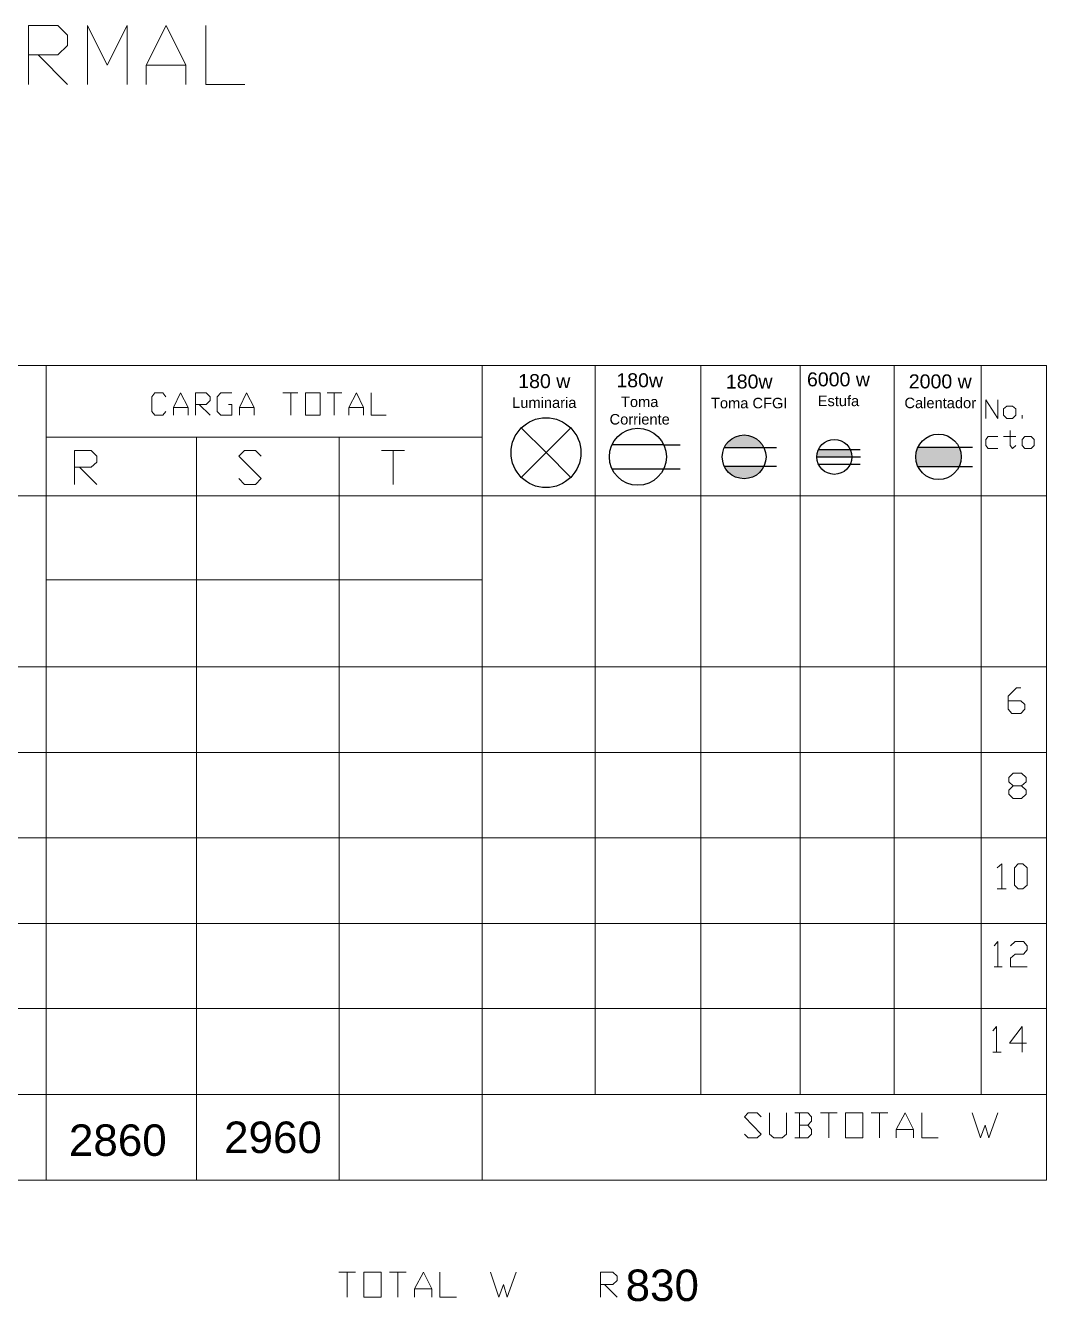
# Model space of a CAD drawing. Header units: metres. Extents: x 0 to 175, y -70 to 21.
# Drawn here: x 165.405 to 168.328, y -11.214 to -7.562 of the extents above; entities that cross this region are included whole.
import ezdxf

# ---------------------------------------------------------------- set-up
doc = ezdxf.new("R2010")
doc.units = ezdxf.units.M
doc.header["$LTSCALE"] = 0.5
for name, color, linetype in [('ENCHUFES', 5, 'Continuous'), ('LUMINARIA', 1, 'Continuous'), ('TABLERO', 7, 'Continuous')]:
    doc.layers.add(name, color=color, linetype=linetype)
doc.styles.get("Standard").update_dxf_attribs({"font": 'arial.ttf'})

# ---------------------------------------------------------------- blocks, each defined once
blk = doc.blocks.new('Tomacorriente')
at = {"layer": 'ENCHUFES'}
for p, q in [((0.0563, 0.0263), (-0.0563, 0.0263)), ((0.0563, 0.0263), (0.0923, 0.0263)), ((-0.0563, -0.0263), (0.0563, -0.0263)), ((0.0563, -0.0263), (0.0923, -0.0263))]:
    blk.add_line(p, q, dxfattribs=at)
blk.add_circle((0, 0), 0.0621, dxfattribs=at)
blk = doc.blocks.new('Toma corriente CFGI 1 Fase')
at = {"layer": 'ENCHUFES', "lineweight": 40}
h = blk.add_hatch(color=256, dxfattribs=at)
h.dxf.hatch_style = 1
h.paths.add_polyline_path([(-0.0453, 0.0211), (0.0453, 0.0211, 0.63707)])
h.paths.add_polyline_path([(0.0453, -0.0211), (-0.0453, -0.0211, 0.63707)])
at = {"layer": 'ENCHUFES'}
for p, q in [((-0.0453, 0.0211), (0.0743, 0.0211)), ((-0.0453, -0.0211), (0.0743, -0.0211))]:
    blk.add_line(p, q, dxfattribs=at)
blk.add_circle((0, 0), 0.05, dxfattribs=at)
blk = doc.blocks.new('Tomacorriente de dos fases con neutro (208V)')
at = {"layer": 'ENCHUFES', "lineweight": 100}
h = blk.add_hatch(color=256, dxfattribs=at)
h.dxf.hatch_style = 1
h.paths.add_polyline_path([(0.0453, 0.0211), (-0.0453, 0.0211, 0.109518), (-0.05, 0), (0.05, 0, 0.109518)])
at = {"layer": 'ENCHUFES'}
for p, q in [((-0.05, 0), (0.0751, 0)), ((-0.0453, 0.0211), (0.0743, 0.0211)), ((-0.0453, -0.0211), (0.0743, -0.0211))]:
    blk.add_line(p, q, dxfattribs=at)
blk.add_circle((0, 0), 0.05, dxfattribs=at)
blk = doc.blocks.new('Lampara')
at = {"layer": 'LUMINARIA'}
for q in [(-0.0707, 0.0707), (0.0707, 0.0707), (-0.0707, -0.0707), (0.0707, -0.0707)]:
    blk.add_line((0, 0), q, dxfattribs=at)
blk.add_circle((0, 0), 0.1, dxfattribs=at)
blk = doc.blocks.new('Tomacorriente de dos fases sin neutro (208v)')
at = {"layer": 'ENCHUFES'}
h = blk.add_hatch(color=256, dxfattribs=at)
h.dxf.hatch_style = 1
h.paths.add_polyline_path([(0.05, 0, 0.109518), (0.0453, 0.0211), (-0.0453, 0.0211, 0.109518), (-0.05, 0, 0.109518), (-0.0453, -0.0211), (0.0453, -0.0211, 0.109518)], flags=17)
h.paths.add_polyline_path([(0.0453, 0.0211), (-0.0453, 0.0211, 0.109518), (-0.05, 0, 0.109518), (-0.0453, -0.0211), (0.0453, -0.0211, 0.109518), (0.05, 0, 0.109518)], flags=17)
h = blk.add_hatch(color=256, dxfattribs=at)
h.dxf.hatch_style = 1
h.paths.add_polyline_path([(0.05, 0, 0.109518), (0.0453, 0.0211), (-0.0453, 0.0211, 0.109518), (-0.05, 0, 0.109518), (-0.0453, -0.0211), (0.0453, -0.0211, 0.109518)])
for p, q in [((-0.0453, 0.0211), (0.0743, 0.0211)), ((-0.0453, -0.0211), (0.0743, -0.0211))]:
    blk.add_line(p, q, dxfattribs=at)
blk.add_circle((0, 0), 0.05, dxfattribs=at)

msp = doc.modelspace()

# ---------------------------------------------------------------- linework, layer by layer
at = {"layer": 'TABLERO', "color": 7, "linetype": 'Continuous', "lineweight": 18, "true_color": 0x000007}
for p, q in [((165.4414, -7.6463), (165.5257, -7.7306)), ((165.751, -7.6756), (165.8646, -7.6756)), ((165.4646, -8.5348), (165.4646, -10.8668)), ((166.7122, -8.5348), (166.7122, -10.8668)), ((167.0364, -8.5348), (167.0364, -10.6213)), ((167.3387, -8.5348), (167.3387, -10.6213)), ((167.6226, -8.5348), (167.6226, -10.6213)), ((167.8919, -8.5348), (167.8919, -10.6213)), ((168.141, -8.5348), (168.141, -10.6213)), ((166.1424, -8.6135), (166.1846, -8.6135)), ((166.1644, -8.6135), (166.1644, -8.6776)), ((166.2688, -8.6135), (166.311, -8.6135)), ((166.289, -8.6135), (166.289, -8.6776)), ((165.8292, -8.6557), (165.8713, -8.6557)), ((165.9024, -8.6465), (165.9336, -8.6776)), ((166.0179, -8.6557), (166.06, -8.6557)), ((166.3311, -8.6557), (166.3732, -8.6557)), ((168.2583, -8.6868), (168.2583, -8.6776)), ((166.7122, -8.7399), (165.4646, -8.7399)), ((165.8951, -8.7399), (165.8951, -10.8668)), ((166.3036, -8.7399), (166.3036, -10.8668)), ((168.2052, -8.7381), (168.24, -8.7381)), ((166.4245, -8.7784), (166.4905, -8.7784)), ((166.4575, -8.7784), (166.4575, -8.8755)), ((165.5599, -8.826), (165.6093, -8.8755)), ((165.1862, -8.9085), (168.3279, -8.9085)), ((166.7112, -9.1483), (165.4646, -9.1483)), ((165.1862, -9.3976), (168.3279, -9.3976)), ((165.1862, -9.6431), (168.3279, -9.6431)), ((165.1862, -9.8867), (168.3279, -9.8867)), ((168.1868, -10.0333), (168.2125, -10.0333)), ((165.1862, -10.1322), (168.3279, -10.1322)), ((168.1777, -10.2568), (168.2015, -10.2568)), ((165.1862, -10.3758), (168.3279, -10.3758)), ((168.174, -10.5004), (168.1978, -10.5004)), ((165.1862, -10.6213), (168.3279, -10.6213)), ((167.6208, -10.6744), (167.6208, -10.7459)), ((167.6812, -10.6744), (167.7289, -10.6744)), ((167.705, -10.6744), (167.705, -10.7459)), ((167.826, -10.6744), (167.8736, -10.6744)), ((167.8498, -10.6744), (167.8498, -10.7459)), ((167.8974, -10.7221), (167.9469, -10.7221)), ((165.2045, -10.8668), (167.6391, -10.8668)), ((166.3024, -11.1306), (166.35, -11.1306)), ((166.3262, -11.1306), (166.3262, -11.202)), ((166.4471, -11.1306), (166.4947, -11.1306)), ((166.4709, -11.1306), (166.4709, -11.202)), ((167.0626, -11.1654), (167.0993, -11.202)), ((166.5186, -11.1782), (166.568, -11.1782))]:
    msp.add_line(p, q, dxfattribs=at)
for points in [[(165.4139, -7.7306), (165.4139, -7.562), (165.4982, -7.562), (165.5257, -7.5895), (165.5257, -7.6188), (165.4982, -7.6463), (165.4139, -7.6463)], [(165.5825, -7.7306), (165.5825, -7.562), (165.6392, -7.6756), (165.696, -7.562), (165.696, -7.7306)], [(165.751, -7.7306), (165.751, -7.6756), (165.8078, -7.562), (165.8646, -7.6756), (165.8646, -7.7306)], [(165.9214, -7.562), (165.9214, -7.7306), (166.0331, -7.7306)], [(165.8072, -8.6667), (165.798, -8.6776), (165.776, -8.6776), (165.7669, -8.6667), (165.7669, -8.6245), (165.776, -8.6135), (165.798, -8.6135), (165.8072, -8.6245)], [(165.8292, -8.6776), (165.8292, -8.6557), (165.8493, -8.6135), (165.8713, -8.6557), (165.8713, -8.6776)], [(165.8915, -8.6776), (165.8915, -8.6135), (165.9226, -8.6135), (165.9336, -8.6245), (165.9336, -8.6355), (165.9226, -8.6465), (165.8915, -8.6465)], [(165.9867, -8.6465), (165.9959, -8.6465), (165.9959, -8.6776), (165.9647, -8.6776), (165.9537, -8.6667), (165.9537, -8.6245), (165.9647, -8.6135), (165.9959, -8.6135)], [(166.0179, -8.6776), (166.0179, -8.6557), (166.038, -8.6135), (166.06, -8.6557), (166.06, -8.6776)], [(166.3311, -8.6776), (166.3311, -8.6557), (166.3531, -8.6135), (166.3732, -8.6557), (166.3732, -8.6776)], [(166.3952, -8.6135), (166.3952, -8.6776), (166.4374, -8.6776)], [(168.1539, -8.6868), (168.1539, -8.6337), (168.1887, -8.6868), (168.1887, -8.6337)], [(168.2235, -8.7216), (168.2235, -8.7637), (168.2308, -8.7729), (168.24, -8.7637)], [(168.1887, -8.7381), (168.1612, -8.7381), (168.1539, -8.7473), (168.1539, -8.7637), (168.1612, -8.7729), (168.1887, -8.7729)], [(165.5452, -8.8755), (165.5452, -8.7784), (165.5929, -8.7784), (165.6093, -8.7949), (165.6093, -8.8114), (165.5929, -8.826), (165.5452, -8.826)], [(166.016, -8.859), (166.0325, -8.8755), (166.0637, -8.8755), (166.0801, -8.859), (166.016, -8.7949), (166.0325, -8.7784), (166.0637, -8.7784), (166.0801, -8.7949)], [(168.218, -9.4947), (168.2546, -9.4947), (168.2656, -9.5057), (168.2656, -9.5185), (168.2546, -9.5313), (168.229, -9.5313), (168.218, -9.5185), (168.218, -9.4819), (168.2418, -9.458), (168.2546, -9.458)], [(168.2326, -9.775), (168.2198, -9.7621), (168.2198, -9.7511), (168.2326, -9.7383), (168.2565, -9.7383), (168.2693, -9.7273), (168.2693, -9.7145), (168.2565, -9.7017), (168.2326, -9.7017), (168.2198, -9.7145), (168.2198, -9.7273), (168.2326, -9.7383)], [(168.2565, -9.7383), (168.2693, -9.7511), (168.2693, -9.7621), (168.2565, -9.775), (168.2326, -9.775)], [(168.1868, -9.9728), (168.1997, -9.9618), (168.1997, -10.0333)], [(168.1777, -10.1963), (168.1887, -10.1835), (168.1887, -10.2568)], [(168.2253, -10.1963), (168.2381, -10.1835), (168.262, -10.1835), (168.2729, -10.1963), (168.2729, -10.2073), (168.262, -10.2201), (168.2381, -10.2201), (168.2253, -10.2311), (168.2253, -10.2568), (168.2729, -10.2568)], [(168.174, -10.4399), (168.185, -10.4271), (168.185, -10.5004)], [(168.2711, -10.4748), (168.2216, -10.4748), (168.2583, -10.4271), (168.2583, -10.5004)], [(167.4632, -10.7349), (167.4742, -10.7459), (167.4999, -10.7459), (167.5109, -10.7349), (167.4632, -10.6854), (167.4742, -10.6744), (167.4999, -10.6744), (167.5109, -10.6854)], [(167.5347, -10.6744), (167.5347, -10.7349), (167.5475, -10.7459), (167.5713, -10.7459), (167.5841, -10.7349), (167.5841, -10.6744)], [(167.6446, -10.7092), (167.6556, -10.6982), (167.6556, -10.6854), (167.6446, -10.6744), (167.608, -10.6744)], [(167.8974, -10.7459), (167.8974, -10.7221), (167.923, -10.6744), (167.9469, -10.7221), (167.9469, -10.7459)], [(167.9707, -10.6744), (167.9707, -10.7459), (168.0183, -10.7459)], [(168.1154, -10.6744), (168.1392, -10.7459), (168.152, -10.7092), (168.163, -10.7459), (168.1887, -10.6744)], [(167.608, -10.7459), (167.6446, -10.7459), (167.6556, -10.7349), (167.6556, -10.7221), (167.6446, -10.7092), (167.6208, -10.7092)], [(166.5186, -11.202), (166.5186, -11.1782), (166.5442, -11.1306), (166.568, -11.1782), (166.568, -11.202)], [(166.5918, -11.1306), (166.5918, -11.202), (166.6395, -11.202)], [(166.7366, -11.1306), (166.7604, -11.202), (166.7732, -11.1654), (166.7842, -11.202), (166.8098, -11.1306)], [(167.0516, -11.202), (167.0516, -11.1306), (167.0865, -11.1306), (167.0993, -11.1416), (167.0993, -11.1544), (167.0865, -11.1654), (167.0516, -11.1654)]]:
    msp.add_lwpolyline(points, dxfattribs=at)
for points in [[(165.1862, -10.8668), (168.3279, -10.8668), (168.3279, -8.5348), (165.1862, -8.5348)], [(166.2065, -8.6776), (166.2487, -8.6776), (166.2487, -8.6135), (166.2065, -8.6135)], [(168.2308, -8.6868), (168.2143, -8.6868), (168.2052, -8.6776), (168.2052, -8.6593), (168.2143, -8.652), (168.2308, -8.652), (168.24, -8.6593), (168.24, -8.6776)], [(168.2839, -8.7729), (168.2656, -8.7729), (168.2583, -8.7637), (168.2583, -8.7473), (168.2656, -8.7381), (168.2839, -8.7381), (168.2931, -8.7473), (168.2931, -8.7637)], [(168.2473, -10.0333), (168.2363, -10.0223), (168.2363, -9.9728), (168.2473, -9.9618), (168.2601, -9.9618), (168.2729, -9.9728), (168.2729, -10.0223), (168.2601, -10.0333)], [(167.7527, -10.7459), (167.8021, -10.7459), (167.8021, -10.6744), (167.7527, -10.6744)], [(166.3738, -11.202), (166.4233, -11.202), (166.4233, -11.1306), (166.3738, -11.1306)]]:
    msp.add_lwpolyline(points, close=True, dxfattribs=at)

# ---------------------------------------------------------------- block references
at = {"layer": 'TABLERO'}
for name, p in [('Lampara', (166.8953, -8.7846)), ('Tomacorriente de dos fases con neutro (208V)', (167.7206, -8.7967))]:
    msp.add_blockref(name, p, dxfattribs=at)
for name, p, xscale, yscale, zscale in [('Tomacorriente', (167.1582, -8.7965), 1.313023706402561, 1.313023706402561, 1.313023706402561), ('Toma corriente CFGI 1 Fase', (167.4624, -8.7967), 1.253129811695345, 1.253129811695345, 1.253129811695345), ('Tomacorriente de dos fases sin neutro (208v)', (168.0189, -8.7967, 2.51), 1.302395928433255, 1.302395928433255, 1.302395928433255)]:
    msp.add_blockref(name, p, dxfattribs=dict(at, xscale=xscale, yscale=yscale, zscale=zscale))

# ---------------------------------------------------------------- texts
at = {"layer": 'TABLERO', "attachment_point": 1}
for s, width, gutter_width, insert, char_height in [('\\pxqc;180 w\\P{\\H0.75x;Luminaria}', 0.225325, 12.5, (166.7777, -8.5598), 0.04), ('\\pxqc;180w\\P{\\H0.75x;Toma Corriente}', 0.225325, 12.5, (167.0508, -8.5574), 0.04), ('\\pxqc;180w\\P{\\H0.75x;Toma CFGI}', 0.225325, 12.5, (167.3643, -8.561), 0.04), ('\\pxqc;6000 w\\P{\\H0.75x;Estufa}', 0.225325, 12.5, (167.6197, -8.5548), 0.04), ('\\pxqc;2000 w\\P{\\H0.75x;Calentador}', 0.225325, 12.5, (167.9112, -8.5606), 0.04), ('2960', 0.090104, 0.4505, (165.9738, -10.6992), 0.0901), ('2860', 0.090104, 0.4505, (165.5296, -10.7074), 0.0901), ('830', 0.090104, 0.4505, (167.1231, -11.1228), 0.0901)]:
    msp.add_mtext_dynamic_manual_height_columns(s, width=width, gutter_width=gutter_width, heights=[0], dxfattribs=dict(at, insert=insert, char_height=char_height))

doc.saveas('drawing.dxf')
